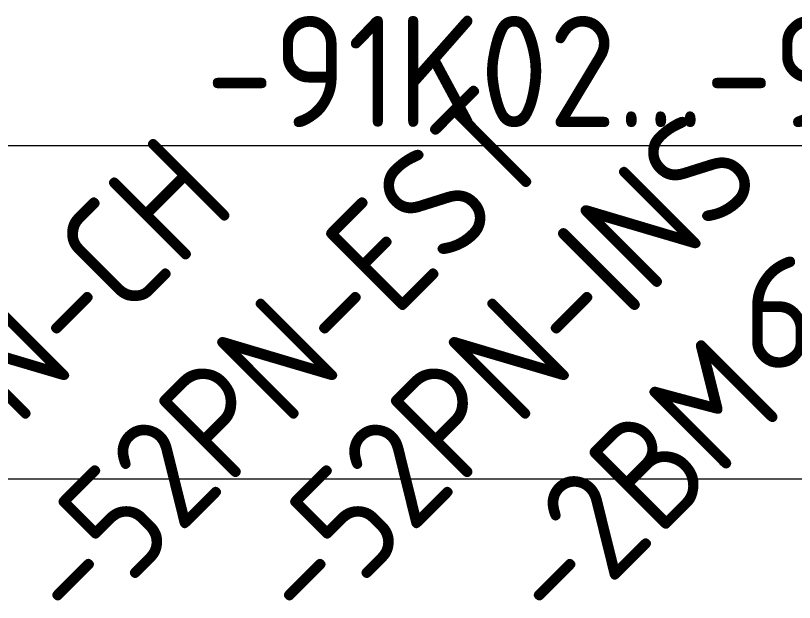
# Model space of a CAD drawing. Header units: millimetres. Extents: x 1359 to 3577, y 1336 to 3557.
# Drawn here: x 2209.5 to 2349.8, y 2394.3 to 2499.9 of the extents above; entities that cross this region are included whole.
import ezdxf
from ezdxf.enums import TextEntityAlignment as Align

# ---------------------------------------------------------------- set-up
doc = ezdxf.new("R2010")
doc.units = ezdxf.units.MM
doc.layers.add('002-PI-Kabelska kanalica', color=150, linetype='Continuous')
doc.styles.add('PI0', font='isocpeur.ttf', dxfattribs={"width": 0.9})

msp = doc.modelspace()

# ---------------------------------------------------------------- linework, layer by layer
at = {"layer": '002-PI-Kabelska kanalica', "color": 0, "linetype": 'ByBlock', "lineweight": 0}
for p, q in [((1601.07, 2476.56), (2416.07, 2476.56)), ((1601.07, 2416.56), (2416.07, 2416.56))]:
    msp.add_line(p, q, dxfattribs=at)

# ---------------------------------------------------------------- texts
at = {"layer": '002-PI-Kabelska kanalica', "color": 0, "linetype": 'ByBlock', "lineweight": 0, "style": 'PI0', "width": 0.9}
msp.add_text('-91K02...-91K06', height=20, dxfattribs=at).set_placement((2326.06, 2489.9), align=Align.MIDDLE)
for s, p in [('-52PN-EST', (2221.12, 2388.46)), ('-52PN-INS', (2262.84, 2388.46)), ('-52PN-CH', (2172.84, 2388.46)), ('-2BM', (2307.84, 2388.46))]:
    msp.add_text(s, height=20, rotation=45, dxfattribs=at).set_placement(p)
at = {"layer": '002-PI-Kabelska kanalica', "color": 0, "style": 'PI0', "width": 0.9}
msp.add_text('60X80', height=20, dxfattribs=at).set_placement((2340.5, 2436.56))

doc.saveas('drawing.dxf')
